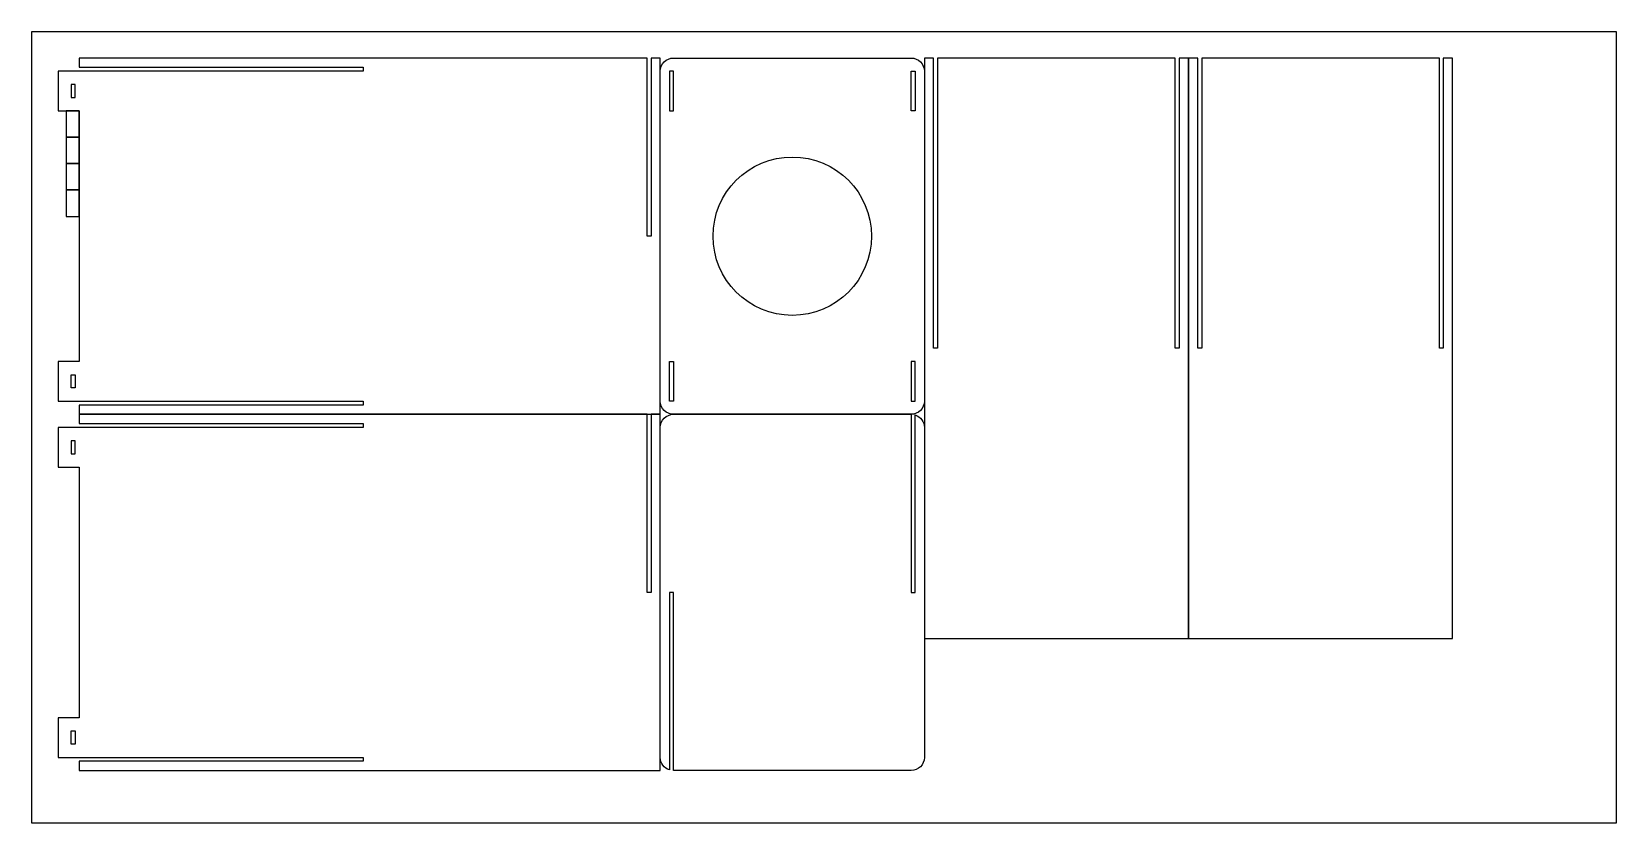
# Model space of a CAD drawing. Header units: millimetres. Extents: x 43637 to 44837, y 63895 to 64495.
import ezdxf

# ---------------------------------------------------------------- set-up
doc = ezdxf.new("R2010")
doc.units = ezdxf.units.MM
doc.header["$LTSCALE"] = 0.01

msp = doc.modelspace()

# ---------------------------------------------------------------- linework, layer by layer
at = {"linetype": 'Continuous'}
for points in [[(43636.6, 63895.3), (43636.6, 64495.3), (44836.6, 64495.3), (44836.6, 63895.3)], [(43656.6, 64465.3), (43656.6, 64435.3), (43672.6, 64435.3), (43672.6, 64245.3), (43656.6, 64245.3), (43656.6, 64215.3), (43887.6, 64215.3), (43887.6, 64212.3), (43672.6, 64212.3), (43672.6, 64205.3), (44112.6, 64205.3), (44112.6, 64475.3), (44105.6, 64475.3), (44105.6, 64340.3), (44102.6, 64340.3), (44102.6, 64475.3), (43672.6, 64475.3), (43672.6, 64468.3), (43887.6, 64468.3), (43887.6, 64465.3)], [(44119.6, 64465.3), (44119.6, 64435.3), (44122.6, 64435.3), (44122.6, 64465.3)], [(44305.6, 64465.3), (44305.6, 64435.3), (44302.6, 64435.3), (44302.6, 64465.3)], [(44505.6, 64475.3), (44505.6, 64255.3), (44502.6, 64255.3), (44502.6, 64475.3), (44322.6, 64475.3), (44322.6, 64255.3), (44319.6, 64255.3), (44319.6, 64475.3), (44312.6, 64475.3), (44312.6, 64035.3), (44512.6, 64035.3), (44512.6, 64475.3)], [(44705.6, 64475.3), (44705.6, 64255.3), (44702.6, 64255.3), (44702.6, 64475.3), (44522.6, 64475.3), (44522.6, 64255.3), (44519.6, 64255.3), (44519.6, 64475.3), (44512.6, 64475.3), (44512.6, 64035.3), (44712.6, 64035.3), (44712.6, 64475.3)], [(43669.6, 64455.3), (43666.6, 64455.3), (43666.6, 64445.3), (43669.6, 64445.3)], [(44119.6, 64215.3), (44119.6, 64245.3), (44122.6, 64245.3), (44122.6, 64215.3)], [(44305.6, 64215.3), (44305.6, 64245.3), (44302.6, 64245.3), (44302.6, 64215.3)], [(43669.6, 64225.3), (43666.6, 64225.3), (43666.6, 64235.3), (43669.6, 64235.3)], [(43656.6, 64195.3), (43656.6, 64165.3), (43672.6, 64165.3), (43672.6, 63975.3), (43656.6, 63975.3), (43656.6, 63945.3), (43887.6, 63945.3), (43887.6, 63942.3), (43672.6, 63942.3), (43672.6, 63935.3), (44112.6, 63935.3), (44112.6, 64205.3), (44105.6, 64205.3), (44105.6, 64070.3), (44102.6, 64070.3), (44102.6, 64205.3), (43672.6, 64205.3), (43672.6, 64198.3), (43887.6, 64198.3), (43887.6, 64195.3)], [(43669.6, 64185.3), (43666.6, 64185.3), (43666.6, 64175.3), (43669.6, 64175.3)], [(43669.6, 63955.3), (43666.6, 63955.3), (43666.6, 63965.3), (43669.6, 63965.3)]]:
    msp.add_lwpolyline(points, close=True, dxfattribs=at)
for points in [[(44312.6, 64465.3), (44312.6, 64215.3, -0.413033), (44302.6, 64205.3), (44122.6, 64205.3, -0.413033), (44112.6, 64215.3), (44112.6, 64465.3, -0.413033), (44122.6, 64475.3), (44302.6, 64475.3, -0.413033), (44312.6, 64465.3)], [(44312.6, 64195.3), (44312.6, 63945.3, -0.413033), (44302.6, 63935.3), (44122.6, 63935.3), (44122.6, 64070.3), (44119.6, 64070.3), (44119.6, 63935.8, -0.326571), (44112.6, 63945.3), (44112.6, 64195.3, -0.413033), (44122.6, 64205.3), (44302.6, 64205.3), (44302.6, 64070.3), (44305.6, 64070.3), (44305.6, 64204.8, -0.326571), (44312.6, 64195.3)]]:
    msp.add_lwpolyline(points, format="xyb", dxfattribs=at)
for points in [[(43662.6, 64435.3), (43662.6, 64415.3), (43672.6, 64415.3), (43672.6, 64435.3), (43662.6, 64435.3)], [(43662.6, 64415.3), (43662.6, 64395.3), (43672.6, 64395.3), (43672.6, 64415.3), (43662.6, 64415.3)], [(43662.6, 64395.3), (43662.6, 64375.3), (43672.6, 64375.3), (43672.6, 64395.3), (43662.6, 64395.3)], [(43662.6, 64375.3), (43662.6, 64355.3), (43672.6, 64355.3), (43672.6, 64375.3), (43662.6, 64375.3)]]:
    msp.add_lwpolyline(points, dxfattribs=at)
msp.add_circle((44212.6, 64340.3), 60, dxfattribs=at)

doc.saveas('drawing.dxf')
